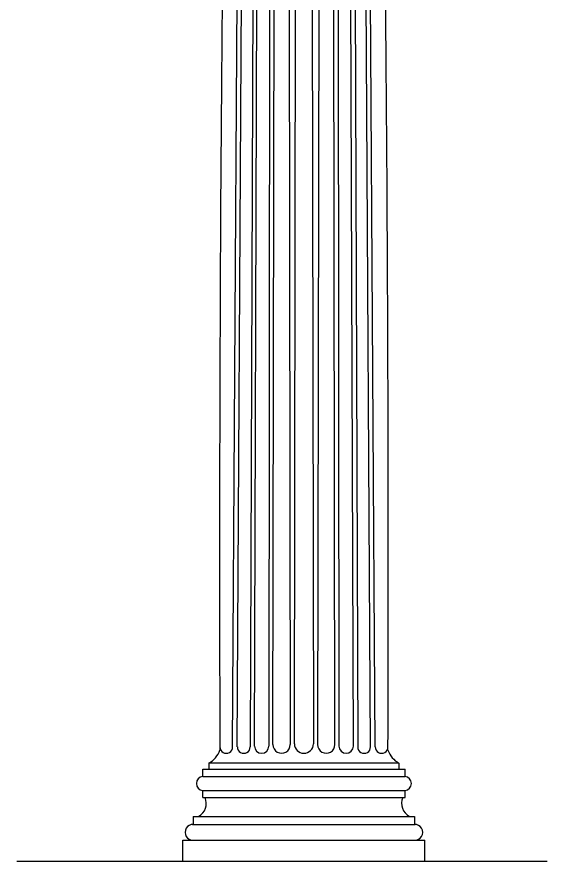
# Model space of a CAD drawing. Header units: millimetres. Extents: x 0 to 1128, y 0 to 3594.
# Drawn here: x 0 to 1128, y 0 to 1797 of the extents above; entities that cross this region are included whole.
import ezdxf

# ---------------------------------------------------------------- set-up
doc = ezdxf.new("R2010")
doc.units = ezdxf.units.MM
doc.layers.add('ceco.net 396 Corinthian column', color=7, linetype='Continuous')

msp = doc.modelspace()

# ---------------------------------------------------------------- linework, layer by layer
at = {"layer": 'ceco.net 396 Corinthian column'}
for p, q in [((459.1, 243.4), (476.8, 3110)), ((469, 243.4), (485.2, 3110)), ((506.2, 3110), (496.3, 243.1)), ((505.4, 244.8), (514.9, 3109)), ((538.6, 3109), (536.3, 244.8)), ((682.8, 3109), (685.2, 244.8)), ((716, 244.8), (706.5, 3109)), ((715.3, 3110), (725.2, 243.1)), ((752.4, 243.4), (736.2, 3110)), ((762.4, 243.4), (744.6, 3110)), ((544.8, 248), (549, 3106.5)), ((577.3, 3106.5), (581.6, 248)), ((590.4, 249.8), (595.1, 3105.1)), ((626.4, 3105.1), (631.1, 249.8)), ((644.2, 3106.5), (639.8, 248)), ((676.6, 248), (672.5, 3106.5)), ((408.6, 208.8), (408.6, 195.8)), ((812.9, 208.8), (408.6, 208.8)), ((812.9, 208.8), (812.9, 195.8)), ((395.5, 195.7), (825.9, 195.7)), ((395.5, 179.8), (395.5, 195.7)), ((395.5, 179.8), (825.9, 179.8)), ((825.9, 179.8), (825.9, 195.8)), ((395.5, 150.5), (825.9, 150.5)), ((395.5, 135.3), (395.5, 150.5)), ((825.9, 135.3), (825.9, 150.5)), ((395.5, 135.3), (825.9, 135.3)), ((375.4, 95.3), (375.4, 78.1)), ((375.4, 95.2), (846, 95.2)), ((846, 95.3), (846, 78.1)), ((373.7, 78.1), (847.7, 78.1)), ((353.3, 44.3), (868.2, 44.3)), ((353.3, 0), (353.3, 44.3)), ((868.2, 0), (868.2, 44.3)), ((0, 0), (1128.1, 0))]:
    msp.add_line(p, q, dxfattribs=at)
for centre, radius, start, end in [((122820.3, 651), 122389.1, 178.843752, 180.194266), ((-121598.9, 651), 122389.1, 359.805734, 1.156248), ((385.9, 251.6), 48.5, 297.8486, 341.2945), ((445.5, 243.1), 13.6, 178.811, 1.189), ((482.7, 243.1), 13.6, 178.811, 1.189), ((520.8, 244.9), 15.4, 180.5192, 359.4808), ((563.2, 247.9), 18.4, 179.7129, 0.2871), ((610.7, 249.8), 20.3, 180, 0), ((658.2, 247.9), 18.4, 179.7129, 0.2871), ((700.6, 244.9), 15.4, 180.5192, 359.4808), ((738.8, 243.1), 13.6, 178.811, 1.189), ((776, 243.1), 13.6, 178.811, 1.189), ((835.5, 251.6), 48.5, 198.7055, 242.1514), ((396.7, 165.2), 14.7, 94.528, 265.472), ((824.8, 165.2), 14.7, 274.528, 85.472), ((372.1, 122.6), 30.9, 297.4353, 24.1857), ((849.4, 122.6), 30.9, 155.8143, 242.5647), ((374.9, 61.2), 16.9, 88.3096, 271.6904), ((846.5, 61.2), 16.9, 268.3096, 91.6904)]:
    msp.add_arc(centre, radius, start, end, dxfattribs=at)

doc.saveas('drawing.dxf')
